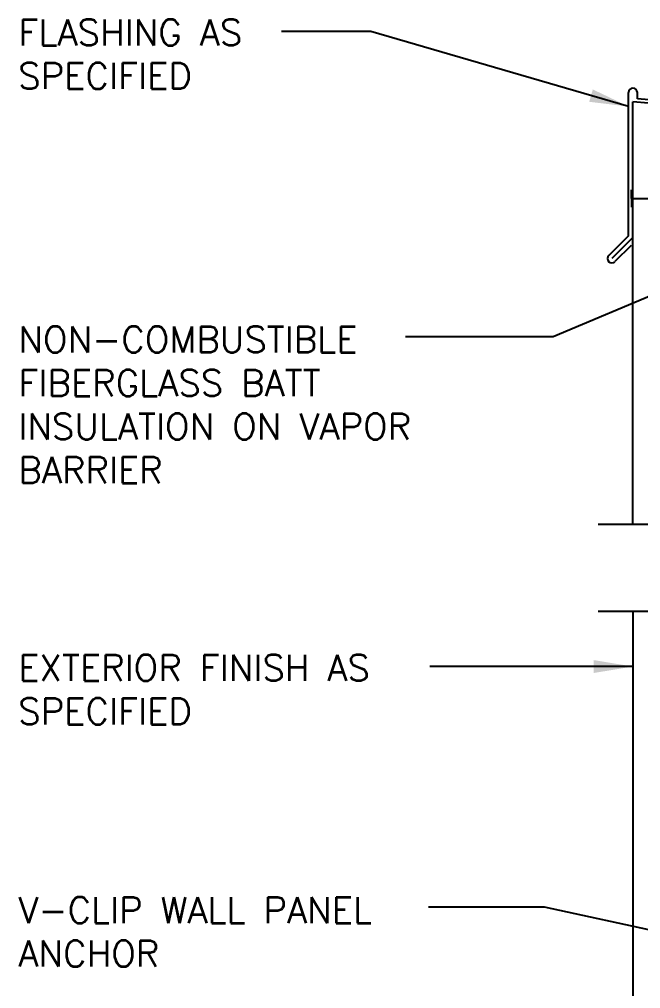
# Model space of a CAD drawing. Header units: inches. Extents: x 108 to 209, y 133 to 211.
# Drawn here: x 157.81 to 175.65, y 183.42 to 211.27 of the extents above; entities that cross this region are included whole.
import ezdxf

# ---------------------------------------------------------------- set-up
doc = ezdxf.new("R2010")
doc.units = ezdxf.units.IN
doc.header["$LTSCALE"] = 0.5
doc.header["$MEASUREMENT"] = 0
for name, color, linetype in [('HATCH', 12, 'Continuous'), ('LINE9', 9, 'Continuous'), ('TEXT', 4, 'Continuous')]:
    doc.layers.add(name, color=color, linetype=linetype)
doc.styles.add('DIM', font='romans.shx', dxfattribs={"width": 0.7})
doc.styles.add('ROMANS', font='romans.shx', dxfattribs={"height": 0.75})
doc.dimstyles.new('ext_12', dxfattribs={"dimscale": 12, "dimtxt": 0.09375, "dimasz": 0.09375, "dimexe": 0.09375, "dimexo": 0.0625, "dimgap": 0.0625, "dimtad": 1, "dimdec": 1, "dimzin": 3, "dimdsep": 46, "dimlunit": 4, "dimtxsty": 'DIM', "dimcen": 0.09, "dimdle": 0.09375, "dimclrt": 4, "dimadec": 0, "dimazin": 0, "dimtfac": 1, "dimtdec": 1, "dimtmove": 2, "dimatfit": 3, "dimfxl": 1, "dimfrac": 2, "dimtolj": 1, "dimtzin": 0, "dimarcsym": 0})

msp = doc.modelspace()

# ---------------------------------------------------------------- linework, layer by layer
at = {"layer": 'HATCH'}
for p, q in [((175.308, 205.055), (175.308, 209.166)), ((175.558, 208.991), (175.558, 209.166)), ((190.077, 207.72), (175.558, 208.991)), ((175.433, 205.003), (175.433, 208.907)), ((177.837, 208.697), (175.433, 208.907)), ((175.308, 205.055), (174.739, 204.486)), ((175.433, 205.003), (174.827, 204.397)), ((175.383, 204.776), (174.916, 204.309))]:
    msp.add_line(p, q, dxfattribs=at)
for centre, start, end in [((175.433, 209.166), 0, 180), ((174.827, 204.397), 135, 315)]:
    msp.add_arc(centre, 0.125, start, end, dxfattribs=at)
at = {"layer": 'LINE9'}
for p, q in [((175.388, 206.128), (175.388, 206.378)), ((175.388, 206.128), (177.234, 206.128)), ((175.388, 206.128), (175.388, 205.878)), ((175.433, 196.767), (175.433, 205.003)), ((174.433, 196.767), (181.589, 196.767)), ((174.433, 194.267), (181.589, 194.267)), ((175.433, 194.267), (175.433, 158.267))]:
    msp.add_line(p, q, dxfattribs=at)

# ---------------------------------------------------------------- texts
at = {"layer": 'TEXT', "char_height": 0.75, "style": 'ROMANS'}
for s, insert, width, attachment_point in [('FLASHING AS \\PSPECIFIED', (157.782, 211.272), 8.7776, 1), ('NON-COMBUSTIBLE\\PFIBERGLASS BATT INSULATION ON VAPOR BARRIER', (157.782, 202.448), 12.44051, 1), ('EXTERIOR FINISH AS SPECIFIED', (157.782, 192.012), 14.56426, 4), ('V-CLIP WALL PANEL ANCHOR', (157.782, 186.048), 12.44051, 1)]:
    msp.add_mtext(s, dxfattribs=dict(at, insert=insert, width=width, attachment_point=attachment_point))

# ---------------------------------------------------------------- leaders
at = {"layer": 'TEXT'}
for points, override in [([(175.308, 208.767), (167.905, 210.92), (165.344, 210.92)], {"dimgap": 0.0625, "dimtad": 0}), ([(180.577, 205.283), (173.141, 202.153), (168.901, 202.153)], {"dimtad": 0}), ([(175.433, 192.673), (169.598, 192.673)], {"dimgap": 0.0625, "dimtad": 0}), ([(178.37, 184.571), (172.891, 185.753), (169.562, 185.753)], {"dimtad": 0})]:
    msp.add_leader(points, dimstyle='ext_12', override=override, dxfattribs=at)

doc.saveas('drawing.dxf')
